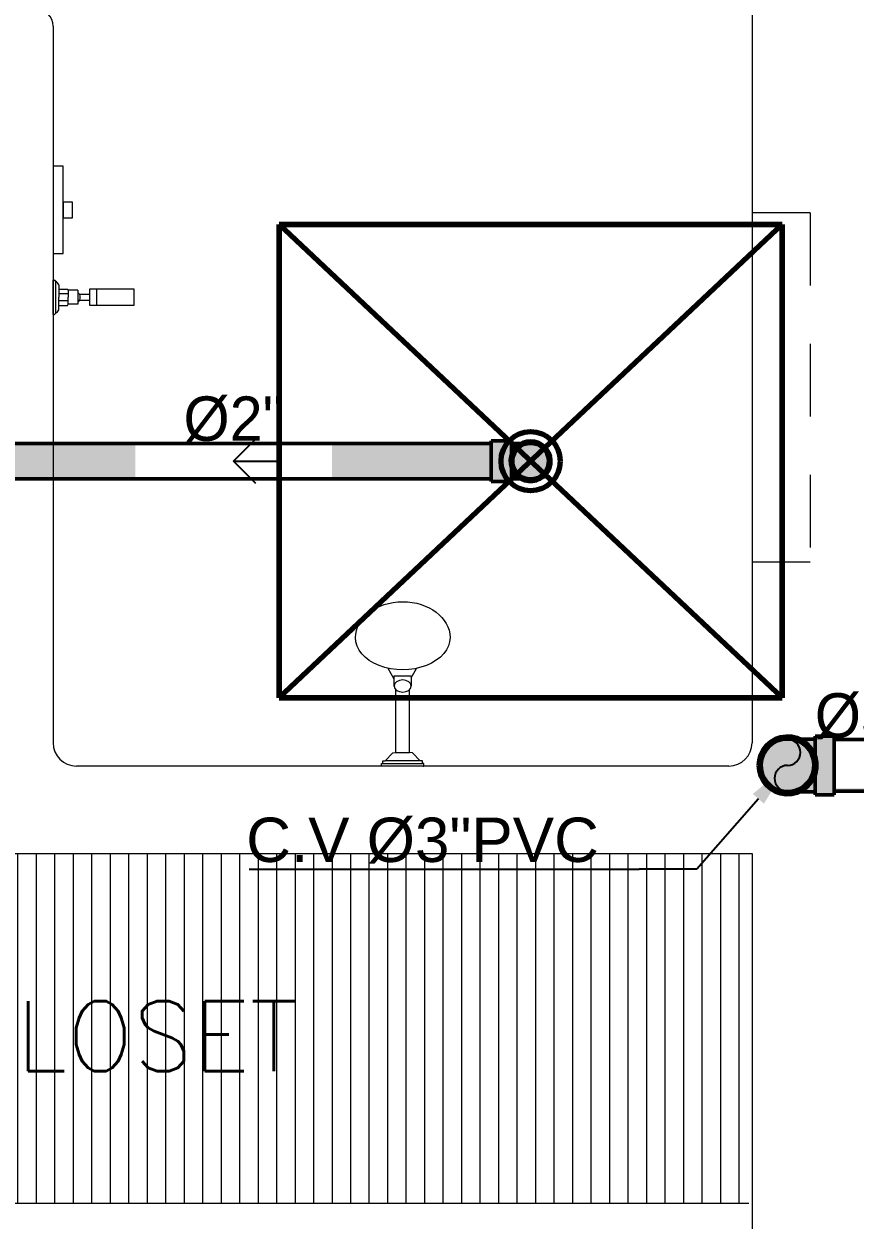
# Model space of a CAD drawing. Header units: metres. Extents: x -232 to 581, y 30 to 789.
# Drawn here: x 104.266 to 105.693, y 396.752 to 398.806 of the extents above; entities that cross this region are included whole.
import ezdxf

# ---------------------------------------------------------------- set-up
doc = ezdxf.new("R2010")
doc.units = ezdxf.units.M
doc.linetypes.add('CONTINU', pattern=[0])
doc.linetypes.add('HIDDEN2', pattern=[0.1875, 0.125, -0.0625])
for name, color, linetype, lineweight in [('A-WALL', 250, 'Continuous', 20), ('baños', 140, 'Continuous', 0), ('closets', 253, 'Continuous', 0), ('P-Fixt-Sho', 94, 'Continuous', 70), ('textos', 7, 'Continuous', 0)]:
    doc.layers.add(name, color=color, linetype=linetype, lineweight=lineweight)
doc.layers.add('G-Risr-Std-Nplt', color=7, linetype='Continuous', lineweight=18, plot=False)
doc.layers.add('M-SY-PIPE-STANDARD-Drenaje Sanitario', color=7, linetype='Continuous', true_color=0x726558)
doc.layers.add('M-SY-PIPE-STANDARD-Drenaje Ventilacion', color=254, linetype='Continuous')
doc.styles.add('DS-CAST-01', font='GOTHIC.TTF', dxfattribs={"height": 3})
doc.styles.add('Schedule-Header', font='arial.ttf')
doc.styles.get("Standard").update_dxf_attribs({"font": 'arial.ttf'})

# ---------------------------------------------------------------- blocks, each defined once
blk = doc.blocks.new('A$C0ed3e1a4')
at = {"layer": 'baños'}
for p, q in [((0.0645, 0.0432), (0.0645, 0.0157)), ((0.0968, 0.0175), (0.0968, 0.0413)), ((0.0968, 0.0413), (0.1137, 0.0413)), ((0.1137, 0.0413), (0.1137, 0.0294)), ((0.1294, 0.0435), (0.1148, 0.0435)), ((0.1294, 0.051), (0.1294, 0.0295)), ((0.1356, 0.0022), (0.1356, 0.0568)), ((0.1396, 0.059), (0.1368, 0.059)), ((0.1396, 0.059), (0.1396, 0)), ((0.0941, 0.0346), (0.0772, 0.0346)), ((0.0941, 0.0243), (0.0772, 0.0243)), ((0.1137, 0.0354), (0.1294, 0.0354)), ((0.1137, 0.0175), (0.1137, 0.0294)), ((0.1137, 0.0235), (0.1294, 0.0235)), ((0.1294, 0.008), (0.1294, 0.0295)), ((0.0968, 0.0175), (0.1137, 0.0175)), ((0.1294, 0.0154), (0.1148, 0.0154)), ((0.1396, 0), (0.1368, 0))]:
    blk.add_line(p, q, dxfattribs=at)
blk.add_lwpolyline([(0.0772, 0.0432), (0, 0.0432), (0, 0.0157), (0.0772, 0.0157)], close=True, dxfattribs=at)
for centre, radius, start, end in [((0.1193, 0.0397), 0.00586, 140.0793, 164.0924), ((0.1416, 0.0445), 0.0138, 115.7896, 151.6564), ((0.138, 0.0569), 0.00241, 117.9179, 181.9718), ((0.1027, 0.0294), 0.01, 125.7762, 234.2238), ((0.1193, 0.0191), 0.00586, 195.9076, 219.9207), ((0.1416, 0.0145), 0.0138, 208.3436, 244.2104), ((0.138, 0.0021), 0.00241, 178.0282, 242.0821)]:
    blk.add_arc(centre, radius, start, end, dxfattribs=at)
blk = doc.blocks.new('A$C013342c3')
at = {"layer": 'baños', "linetype": 'Continuous'}
for p, q in [((0.1327, 0.0959, -0.0887), (0.1145, 0.106, -0.1376)), ((0.2731, 0.1112), (0.2592, 0.0984, -1.0732)), ((0.2775, 0.1152), (0.2731, 0.1152)), ((0.2731, 0.1152), (0.2731, 0.1112)), ((0.2731, 0.0513), (0.2731, 0.1112)), ((0.2821, 0.1176), (0.2775, 0.1176)), ((0.2775, 0.1176), (0.2775, 0.1152)), ((0.2775, 0.1152), (0.2775, 0.0473)), ((0.2821, 0.1163), (0.2821, 0.1176)), ((0.2821, 0.0462), (0.2821, 0.1163)), ((0.1447, 0.0959, -0.0497), (0.127, 0.0959, -0.0497)), ((0.127, 0.0959, -0.0497), (0.127, 0.0667, -0.0497)), ((0.2591, 0.0932, -0.0114), (0.1506, 0.0931, -0.0549)), ((0.2592, 0.0984, -1.0732), (0.2591, 0.0932, -0.0114)), ((0.2591, 0.0932, -0.0114), (0.2591, 0.0693, -0.0113)), ((0.1305, 0.0667, -0.0849), (0.1145, 0.0578, -0.1376)), ((0.127, 0.0667, -0.0497), (0.1446, 0.0667, -0.0497)), ((0.2591, 0.0693, -0.0114), (0.1506, 0.0694, -0.0549)), ((0.2592, 0.0642, -1.0732), (0.2591, 0.0693, -0.0114)), ((0.2731, 0.0513), (0.2592, 0.0642, -1.0732)), ((0.2731, 0.0473), (0.2731, 0.0513)), ((0.2775, 0.0473), (0.2731, 0.0473)), ((0.2775, 0.0449), (0.2775, 0.0473)), ((0.2821, 0.0449), (0.2775, 0.0449)), ((0.2821, 0.0462), (0.2821, 0.0449))]:
    blk.add_line(p, q, dxfattribs=at)
for ratio, start_param, end_param in [(0.757088, 3.141593, 6.283185), (0.681889, 0, 3.141593)]:
    blk.add_ellipse((0.0615, 0.0812, -0.1376), major_axis=(-0.0002, -0.0812), ratio=ratio, start_param=start_param, end_param=end_param, dxfattribs=at)
blk.add_ellipse((0.1447, 0.0813, -0.0497), major_axis=(0, -0.0146), ratio=0.718224, dxfattribs=at)
blk = doc.blocks.new('20.03.2026 LN 09 PRIMER NIVEL ARQ')
at = {"layer": 'closets', "transparency": 33554687}
h = blk.add_hatch(dxfattribs=at)
h.set_pattern_fill('LINE', color=1, scale=0.01, angle=90)
h.set_pattern_definition([(90, (195.56849, 48.48093), (-0.03175, 2e-18), [])])
h.paths.add_polyline_path([(0.6621, -46.3932), (0.6621, -46.9932)], flags=0)
h.paths.add_polyline_path([(1.7087, -46.3932), (1.7087, -46.9932), (-0.486, -46.9932), (-0.486, -46.3932)])
at = {"layer": 'A-WALL', "color": 1}
for p, q in [((1.714, -44.8332), (1.714, -46.2032)), ((0.514, -44.9732), (0.514, -46.2032)), ((1.674, -46.2432), (0.554, -46.2432)), ((-0.486, -46.3932), (1.714, -46.3932)), ((1.714, -46.3932), (1.714, -47.1032))]:
    blk.add_line(p, q, dxfattribs=at)
at = {"layer": 'A-WALL', "color": 1, "linetype": 'HIDDEN2'}
for p, q in [((1.814, -45.2932), (1.714, -45.2932)), ((1.814, -45.2932), (1.814, -45.8932)), ((1.814, -45.8932), (1.714, -45.8932))]:
    blk.add_line(p, q, dxfattribs=at)
at = {"layer": 'A-WALL', "color": 1}
for centre, radius, start, end in [((0.484, -44.9732), 0.03, 0, 90), ((0.554, -46.2032), 0.04, 180, 270), ((1.674, -46.2032), 0.04, 270, 0)]:
    blk.add_arc(centre, radius, start, end, dxfattribs=at)
at = {"layer": 'baños', "color": 1}
for points in [[(0.514, -45.3635), (0.5313, -45.3635), (0.5313, -45.2135), (0.514, -45.2135)], [(0.5313, -45.3018), (0.5471, -45.3018), (0.5471, -45.2751), (0.5313, -45.2751)]]:
    blk.add_lwpolyline(points, close=True, dxfattribs=at)
at = {"layer": 'closets', "color": 1, "transparency": 33554687}
blk.add_line((-0.486, -46.9932), (1.7087, -46.9932), dxfattribs=at)
at = {"layer": 'baños', "color": 1, "rotation": 180}
blk.add_blockref('A$C0ed3e1a4', (0.6535, -45.4089), dxfattribs=at)
at = {"layer": 'baños', "color": 1, "linetype": 'CONTINU', "xscale": -1.000000000000001, "rotation": 90}
blk.add_blockref('A$C013342c3', (1.1955, -45.961), dxfattribs=at)
at = {"layer": 'baños', "color": 1, "linetype": 'Continuous'}
for tag, p in [('MODELNUMBER', (-12.0611, -62.0707)), ('MATERIAL', (-12.0611, -62.0709)), ('PRODUCT', (-12.0611, -62.0708)), ('TRADENAME', (-12.0611, -62.0708))]:
    blk.add_attdef(tag, p, '', height=0.0000254, rotation=359.9999, dxfattribs=at)
at = {"layer": 'textos', "color": 1, "insert": (2.3409, -46.7666), "char_height": 0.15, "width": 3.404877, "attachment_point": 9}
blk.add_mtext('\\pxqc;{\\Fromans|c0;\\H0.8x;CLOSET\\H1.25x; }', dxfattribs=at)
blk = doc.blocks.new('Aecb_Duct_Rnd_2Line_Open')
at = {"layer": 'G-Risr-Std-Nplt', "color": 0, "linetype": 'ByBlock', "lineweight": -2}
blk.add_circle((0, 0), 1, dxfattribs=at)
blk = doc.blocks.new('_Open90')
at = {"color": 0, "linetype": 'ByBlock', "lineweight": -2}
for p, q in [((-0.5, 0.5), (0, 0)), ((0, 0), (-1, 0)), ((0, 0), (-0.5, -0.5))]:
    blk.add_line(p, q, dxfattribs=at)
blk = doc.blocks.new('Aecb_Othr_Rnd_2Line_PipeBreak_Patt_Rise')
at = {"linetype": 'ByBlock', "lineweight": -2}
blk.add_hatch(color=0, dxfattribs=at).paths.add_polyline_path([(1, 0, 0.414214), (0, 1, -1), (0, 0, 1), (0, -1, 0.414214)])
at = {"color": 0, "linetype": 'ByBlock', "lineweight": -2}
for centre, start, end in [((0, 0.5), 270, 90), ((0, -0.5), 90, 270)]:
    blk.add_arc(centre, 0.5, start, end, dxfattribs=at)
at = {"layer": 'G-Risr-Std-Nplt', "color": 0, "linetype": 'ByBlock', "lineweight": -2}
blk.add_circle((0, 0), 1, dxfattribs=at)
blk = doc.blocks.new('DR 20.03.26 LN09')
at = {"layer": 'M-SY-PIPE-STANDARD-Drenaje Sanitario', "linetype": 'Continuous', "lineweight": 50}
for points in [[(-14339.717, -2373.434), (-14339.717, -2374.622), (-14328.943, -2374.622), (-14328.943, -2372.247), (-14339.717, -2372.247)], [(-14304.868, -2374.622), (-14304.868, -2373.434), (-14304.868, -2372.247), (-14315.642, -2372.247), (-14315.642, -2374.622)], [(-14304.868, -2372.059), (-14304.868, -2374.809), (-14303.493, -2374.809), (-14303.493, -2374.637), (-14302.877, -2374.637), (-14302.885, -2374.629), (-14302.842, -2374.656), (-14302.599, -2374.754), (-14302.342, -2374.803), (-14302.081, -2374.803), (-14301.824, -2374.754), (-14301.582, -2374.656), (-14301.362, -2374.515), (-14301.173, -2374.335), (-14301.021, -2374.122), (-14300.912, -2373.884), (-14300.851, -2373.63), (-14300.838, -2373.369), (-14300.876, -2373.11), (-14300.961, -2372.863), (-14301.092, -2372.637), (-14301.263, -2372.439), (-14301.468, -2372.277), (-14301.701, -2372.158), (-14301.952, -2372.084), (-14302.212, -2372.059), (-14302.472, -2372.084), (-14302.723, -2372.158), (-14302.887, -2372.243), (-14302.877, -2372.231), (-14303.493, -2372.231), (-14303.493, -2372.059)], [(-14303.533, -2373.114), (-14303.57, -2373.37), (-14303.557, -2373.628), (-14303.496, -2373.879), (-14303.389, -2374.114), (-14303.239, -2374.324), (-14303.052, -2374.503), (-14302.835, -2374.643), (-14302.595, -2374.739), (-14302.341, -2374.787), (-14302.083, -2374.787), (-14301.829, -2374.739), (-14301.589, -2374.643), (-14301.371, -2374.503), (-14301.184, -2374.324), (-14301.034, -2374.114), (-14300.927, -2373.879), (-14300.866, -2373.628), (-14300.854, -2373.37), (-14300.891, -2373.114), (-14300.975, -2372.87), (-14301.104, -2372.646), (-14301.274, -2372.45), (-14301.477, -2372.291), (-14301.707, -2372.172), (-14301.954, -2372.099), (-14302.212, -2372.075), (-14302.469, -2372.099), (-14302.717, -2372.172), (-14302.947, -2372.291), (-14303.15, -2372.45), (-14303.319, -2372.646), (-14303.448, -2372.87)], [(-14303.387, -2373.265), (-14303.398, -2373.491), (-14303.366, -2373.714), (-14303.292, -2373.928), (-14303.179, -2374.123), (-14303.031, -2374.294), (-14302.854, -2374.433), (-14302.653, -2374.537), (-14302.436, -2374.6), (-14302.212, -2374.622), (-14301.987, -2374.6), (-14301.77, -2374.537), (-14301.57, -2374.433), (-14301.392, -2374.294), (-14301.244, -2374.123), (-14301.132, -2373.928), (-14301.058, -2373.714), (-14301.026, -2373.491), (-14301.036, -2373.265), (-14301.09, -2373.046), (-14301.183, -2372.84), (-14301.314, -2372.657), (-14301.478, -2372.501), (-14301.668, -2372.379), (-14301.877, -2372.295), (-14302.099, -2372.252), (-14302.325, -2372.252), (-14302.546, -2372.295), (-14302.756, -2372.379), (-14302.946, -2372.501), (-14303.109, -2372.657), (-14303.24, -2372.84), (-14303.334, -2373.046)]]:
    blk.add_hatch(color=251, dxfattribs=at).paths.add_polyline_path(points, flags=0)
at = {"layer": 'M-SY-PIPE-STANDARD-Drenaje Ventilacion', "linetype": 'Continuous', "lineweight": 50}
for points in [[(-14283.952, -2395.764), (-14283.965, -2395.779), (-14282.965, -2395.779), (-14282.965, -2395.982), (-14281.684, -2395.982), (-14281.684, -2392.014), (-14282.965, -2392.014), (-14282.965, -2392.217), (-14283.965, -2392.217), (-14283.952, -2392.232), (-14284.191, -2392.123), (-14284.558, -2392.034), (-14284.934, -2392.016), (-14285.308, -2392.07), (-14285.664, -2392.193), (-14285.991, -2392.382), (-14286.276, -2392.629), (-14286.509, -2392.925), (-14286.682, -2393.26), (-14286.789, -2393.622), (-14286.824, -2393.998), (-14286.789, -2394.374), (-14286.682, -2394.735), (-14286.509, -2395.071), (-14286.276, -2395.367), (-14285.991, -2395.614), (-14285.664, -2395.803), (-14285.308, -2395.926), (-14284.934, -2395.98), (-14284.558, -2395.962), (-14284.191, -2395.873)], [(-14286.572, -2393.749), (-14286.588, -2394.081), (-14286.541, -2394.411), (-14286.432, -2394.725), (-14286.265, -2395.013), (-14286.048, -2395.265), (-14285.786, -2395.47), (-14285.49, -2395.623), (-14285.171, -2395.716), (-14284.84, -2395.748), (-14284.509, -2395.716), (-14284.19, -2395.623), (-14283.894, -2395.47), (-14283.632, -2395.265), (-14283.414, -2395.013), (-14283.248, -2394.725), (-14283.139, -2394.411), (-14283.092, -2394.081), (-14283.108, -2393.749), (-14283.186, -2393.426), (-14283.324, -2393.123), (-14283.517, -2392.852), (-14283.758, -2392.622), (-14284.038, -2392.443), (-14284.347, -2392.319), (-14284.674, -2392.256), (-14285.006, -2392.256), (-14285.333, -2392.319), (-14285.642, -2392.443), (-14285.922, -2392.622), (-14286.163, -2392.852), (-14286.356, -2393.123), (-14286.494, -2393.426)], [(-14281.684, -2395.748), (-14278.098, -2395.748), (-14278.098, -2395.547), (-14281.684, -2395.547)]]:
    blk.add_hatch(color=254, dxfattribs=at).paths.add_polyline_path(points, flags=0)
at = {"layer": 'M-SY-PIPE-STANDARD-Drenaje Sanitario', "color": 251, "linetype": 'Continuous', "lineweight": 50}
for points in [[(-14304.868, -2372.247), (-14339.717, -2372.247)], [(-14304.868, -2372.059), (-14304.868, -2374.809)], [(-14303.493, -2372.059), (-14304.868, -2372.059)], [(-14304.868, -2374.622), (-14304.868, -2372.247)], [(-14302.212, -2372.059), (-14302.472, -2372.084), (-14302.723, -2372.158), (-14302.955, -2372.277), (-14303.161, -2372.439), (-14303.332, -2372.637), (-14303.462, -2372.863), (-14303.548, -2373.11), (-14303.585, -2373.369), (-14303.573, -2373.63), (-14303.511, -2373.884), (-14303.403, -2374.122), (-14303.251, -2374.335), (-14303.062, -2374.515), (-14302.842, -2374.656), (-14302.599, -2374.754), (-14302.342, -2374.803), (-14302.081, -2374.803), (-14301.824, -2374.754), (-14301.582, -2374.656), (-14301.362, -2374.515), (-14301.173, -2374.335), (-14301.021, -2374.122), (-14300.912, -2373.884), (-14300.851, -2373.63), (-14300.838, -2373.369), (-14300.876, -2373.11), (-14300.961, -2372.863), (-14301.092, -2372.637), (-14301.263, -2372.439), (-14301.468, -2372.277), (-14301.701, -2372.158), (-14301.952, -2372.084), (-14302.212, -2372.059)], [(-14302.212, -2372.075), (-14301.954, -2372.099), (-14301.707, -2372.172), (-14301.477, -2372.291), (-14301.274, -2372.45), (-14301.104, -2372.646), (-14300.975, -2372.87), (-14300.891, -2373.114), (-14300.854, -2373.37), (-14300.866, -2373.628), (-14300.927, -2373.879), (-14301.034, -2374.114), (-14301.184, -2374.324), (-14301.371, -2374.503), (-14301.589, -2374.643), (-14301.829, -2374.739), (-14302.083, -2374.787), (-14302.341, -2374.787), (-14302.595, -2374.739), (-14302.835, -2374.643), (-14303.052, -2374.503), (-14303.239, -2374.324), (-14303.389, -2374.114), (-14303.496, -2373.879), (-14303.557, -2373.628), (-14303.57, -2373.37), (-14303.533, -2373.114), (-14303.448, -2372.87), (-14303.319, -2372.646), (-14303.15, -2372.45), (-14302.947, -2372.291), (-14302.717, -2372.172), (-14302.469, -2372.099), (-14302.212, -2372.075)], [(-14303.493, -2372.935), (-14303.493, -2372.059)], [(-14303.493, -2372.231), (-14303.493, -2374.637)], [(-14302.212, -2372.231), (-14303.493, -2372.231)], [(-14302.212, -2372.231), (-14302.439, -2372.253), (-14302.659, -2372.317), (-14302.862, -2372.422), (-14303.042, -2372.563), (-14303.192, -2372.736), (-14303.306, -2372.934), (-14303.381, -2373.151), (-14303.414, -2373.377), (-14303.403, -2373.605), (-14303.349, -2373.828), (-14303.254, -2374.036), (-14303.121, -2374.222), (-14302.955, -2374.38), (-14302.763, -2374.504), (-14302.551, -2374.589), (-14302.326, -2374.632), (-14302.097, -2374.632), (-14301.873, -2374.589), (-14301.66, -2374.504), (-14301.468, -2374.38), (-14301.302, -2374.222), (-14301.17, -2374.036), (-14301.075, -2373.828), (-14301.021, -2373.605), (-14301.01, -2373.377), (-14301.043, -2373.151), (-14301.117, -2372.934), (-14301.232, -2372.736), (-14301.381, -2372.563), (-14301.561, -2372.422), (-14301.765, -2372.317), (-14301.984, -2372.253), (-14302.212, -2372.231)], [(-14303.493, -2374.809), (-14303.493, -2373.933)], [(-14339.717, -2374.622), (-14304.868, -2374.622)], [(-14303.493, -2374.809), (-14304.868, -2374.809)], [(-14303.493, -2374.637), (-14302.212, -2374.637)]]:
    blk.add_lwpolyline(points, dxfattribs=at)
at = {"layer": 'M-SY-PIPE-STANDARD-Drenaje Ventilacion', "linetype": 'ByBlock', "lineweight": -2}
for p, q in [((-14286.813, -2396.258, -7.997), (-14290.971, -2401.02, -7.997)), ((-14321.233, -2401.02, -7.997), (-14294.881, -2401.02, -7.997)), ((-14290.971, -2401.02, -7.997), (-14294.881, -2401.02, -7.997))]:
    blk.add_line(p, q, dxfattribs=at)
at = {"layer": 'M-SY-PIPE-STANDARD-Drenaje Ventilacion', "color": 254, "linetype": 'Continuous', "lineweight": 50}
for points in [[(-14286.824, -2393.998), (-14286.789, -2394.374), (-14286.682, -2394.735), (-14286.509, -2395.071), (-14286.276, -2395.367), (-14285.991, -2395.614), (-14285.664, -2395.803), (-14285.308, -2395.926), (-14284.934, -2395.98), (-14284.558, -2395.962), (-14284.191, -2395.873), (-14283.848, -2395.717), (-14283.54, -2395.498), (-14283.28, -2395.225), (-14283.076, -2394.907), (-14282.936, -2394.557), (-14282.865, -2394.187), (-14282.865, -2393.809), (-14282.936, -2393.439), (-14283.076, -2393.089), (-14283.28, -2392.771), (-14283.54, -2392.498), (-14283.848, -2392.279), (-14284.191, -2392.123), (-14284.558, -2392.034), (-14284.934, -2392.016), (-14285.308, -2392.07), (-14285.664, -2392.193), (-14285.991, -2392.382), (-14286.276, -2392.629), (-14286.509, -2392.925), (-14286.682, -2393.26), (-14286.789, -2393.622), (-14286.824, -2393.998)], [(-14284.84, -2392.217), (-14285.177, -2392.249), (-14285.502, -2392.344), (-14285.803, -2392.499), (-14286.069, -2392.709), (-14286.291, -2392.965), (-14286.46, -2393.258), (-14286.571, -2393.578), (-14286.619, -2393.913), (-14286.603, -2394.251), (-14286.523, -2394.581), (-14286.383, -2394.889), (-14286.186, -2395.164), (-14285.941, -2395.398), (-14285.656, -2395.581), (-14285.342, -2395.707), (-14285.009, -2395.771), (-14284.671, -2395.771), (-14284.338, -2395.707), (-14284.024, -2395.581), (-14283.739, -2395.398), (-14283.494, -2395.164), (-14283.297, -2394.889), (-14283.157, -2394.581), (-14283.077, -2394.251), (-14283.061, -2393.913), (-14283.109, -2393.578), (-14283.22, -2393.258), (-14283.389, -2392.965), (-14283.611, -2392.709), (-14283.877, -2392.499), (-14284.178, -2392.344), (-14284.503, -2392.249), (-14284.84, -2392.217)], [(-14282.965, -2392.217), (-14284.84, -2392.217)], [(-14282.965, -2392.014), (-14282.965, -2393.348)], [(-14281.684, -2392.014), (-14282.965, -2392.014)], [(-14282.965, -2395.779), (-14282.965, -2392.217)], [(-14281.684, -2395.982), (-14281.684, -2392.014)], [(-14278.098, -2392.248), (-14281.684, -2392.248)], [(-14281.684, -2392.248), (-14281.684, -2395.748)], [(-14282.965, -2394.648), (-14282.965, -2395.982)], [(-14284.84, -2395.779), (-14282.965, -2395.779)], [(-14281.684, -2395.748), (-14278.098, -2395.748)], [(-14281.684, -2395.982), (-14282.965, -2395.982)]]:
    blk.add_lwpolyline(points, dxfattribs=at)
at = {"layer": 'M-SY-PIPE-STANDARD-Drenaje Ventilacion'}
blk.add_solid([(-14287.19, -2395.929, -7.997), (-14284.84, -2393.998, -7.997), (-14286.436, -2396.587, -7.997)], dxfattribs=at)
at = {"layer": 'P-Fixt-Sho', "color": 94, "linetype": 'Continuous', "lineweight": 70}
for p, q in [((-14319.212, -2359.354, 72), (-14319.212, -2357.434, 72)), ((-14319.212, -2357.434, 72), (-14285.212, -2357.434, 72)), ((-14285.212, -2357.434, 72), (-14285.212, -2389.434, 72)), ((-14319.212, -2387.514, 72), (-14319.212, -2359.354, 72)), ((-14316.492, -2360.078, 72), (-14316.492, -2359.994, 72)), ((-14316.492, -2386.874, 72), (-14316.492, -2386.791, 72)), ((-14319.212, -2389.434, 72), (-14319.212, -2387.514, 72)), ((-14285.212, -2389.434, 72), (-14319.212, -2389.434, 72))]:
    blk.add_line(p, q, dxfattribs=at)
at = {"layer": 'P-Fixt-Sho', "color": 94, "linetype": 'Continuous', "lineweight": 70, "extrusion": (-1, 1.22465e-16, 2.22045e-16)}
for p, q in [((-14285.212, -2357.434, 72), (-14319.212, -2357.434, 72)), ((-14319.212, -2357.434, 72), (-14319.212, -2389.434, 72)), ((-14285.212, -2389.434, 72), (-14319.212, -2357.434, 72)), ((-14285.212, -2357.434, 72), (-14319.212, -2389.434, 72)), ((-14285.212, -2389.434, 72), (-14285.212, -2357.434, 72)), ((-14319.212, -2389.434, 72), (-14285.212, -2389.434, 72))]:
    blk.add_line(p, q, dxfattribs=at)
at = {"layer": 'P-Fixt-Sho', "color": 94, "linetype": 'Continuous', "lineweight": 70}
blk.add_circle((-14302.212, -2373.434, 72), 2, dxfattribs=at)
at = {"layer": 'M-SY-PIPE-STANDARD-Drenaje Sanitario', "color": 251, "linetype": 'Continuous', "lineweight": -3, "xscale": 3, "yscale": 3, "zscale": 3, "rotation": 180}
blk.add_blockref('_Open90', (-14322.292, -2373.434), dxfattribs=at)
at = {"layer": 'M-SY-PIPE-STANDARD-Drenaje Sanitario', "color": 251, "linetype": 'Continuous', "lineweight": -3, "ltscale": 0.5, "xscale": 1.1875, "yscale": 1.1875, "zscale": 1.1875}
blk.add_blockref('Aecb_Duct_Rnd_2Line_Open', (-14302.212, -2373.434), dxfattribs=at)
at = {"layer": 'M-SY-PIPE-STANDARD-Drenaje Ventilacion', "color": 254, "linetype": 'Continuous', "lineweight": -3, "ltscale": 0.5, "xscale": 1.75, "yscale": 1.75, "zscale": 1.75}
blk.add_blockref('Aecb_Othr_Rnd_2Line_PipeBreak_Patt_Rise', (-14284.84, -2393.998), dxfattribs=at)
at = {"layer": 'M-SY-PIPE-STANDARD-Drenaje Sanitario', "color": 251, "linetype": 'Continuous', "lineweight": -3, "insert": (-14322.292, -2370.614), "char_height": 3, "attachment_point": 5, "style": 'DS-CAST-01'}
blk.add_mtext('%%C2"', dxfattribs=at)
at = {"layer": 'M-SY-PIPE-STANDARD-Drenaje Ventilacion', "style": 'Schedule-Header'}
blk.add_text('C.V Ø3"PVC', height=3, dxfattribs=at).set_placement((-14321.442, -2400.531, -7.997))
at = {"layer": 'M-SY-PIPE-STANDARD-Drenaje Ventilacion', "color": 254, "linetype": 'Continuous', "lineweight": -3, "insert": (-14279.61, -2390.678), "char_height": 3, "attachment_point": 5, "style": 'DS-CAST-01'}
blk.add_mtext('%%C3"', dxfattribs=at)

msp = doc.modelspace()

# ---------------------------------------------------------------- block references
at = {"color": 1}
msp.add_blockref('20.03.2026 LN 09 PRIMER NIVEL ARQ', (103.8018, 443.7748), dxfattribs=at)
at = {"layer": 'M-SY-PIPE-STANDARD-Drenaje Sanitario', "xscale": 0.02539304808409144, "yscale": 0.02539304808409144, "zscale": 0.02539304808409144}
msp.add_blockref('DR 20.03.26 LN09', (468.3124, 458.3238), dxfattribs=at)

doc.saveas('drawing.dxf')
